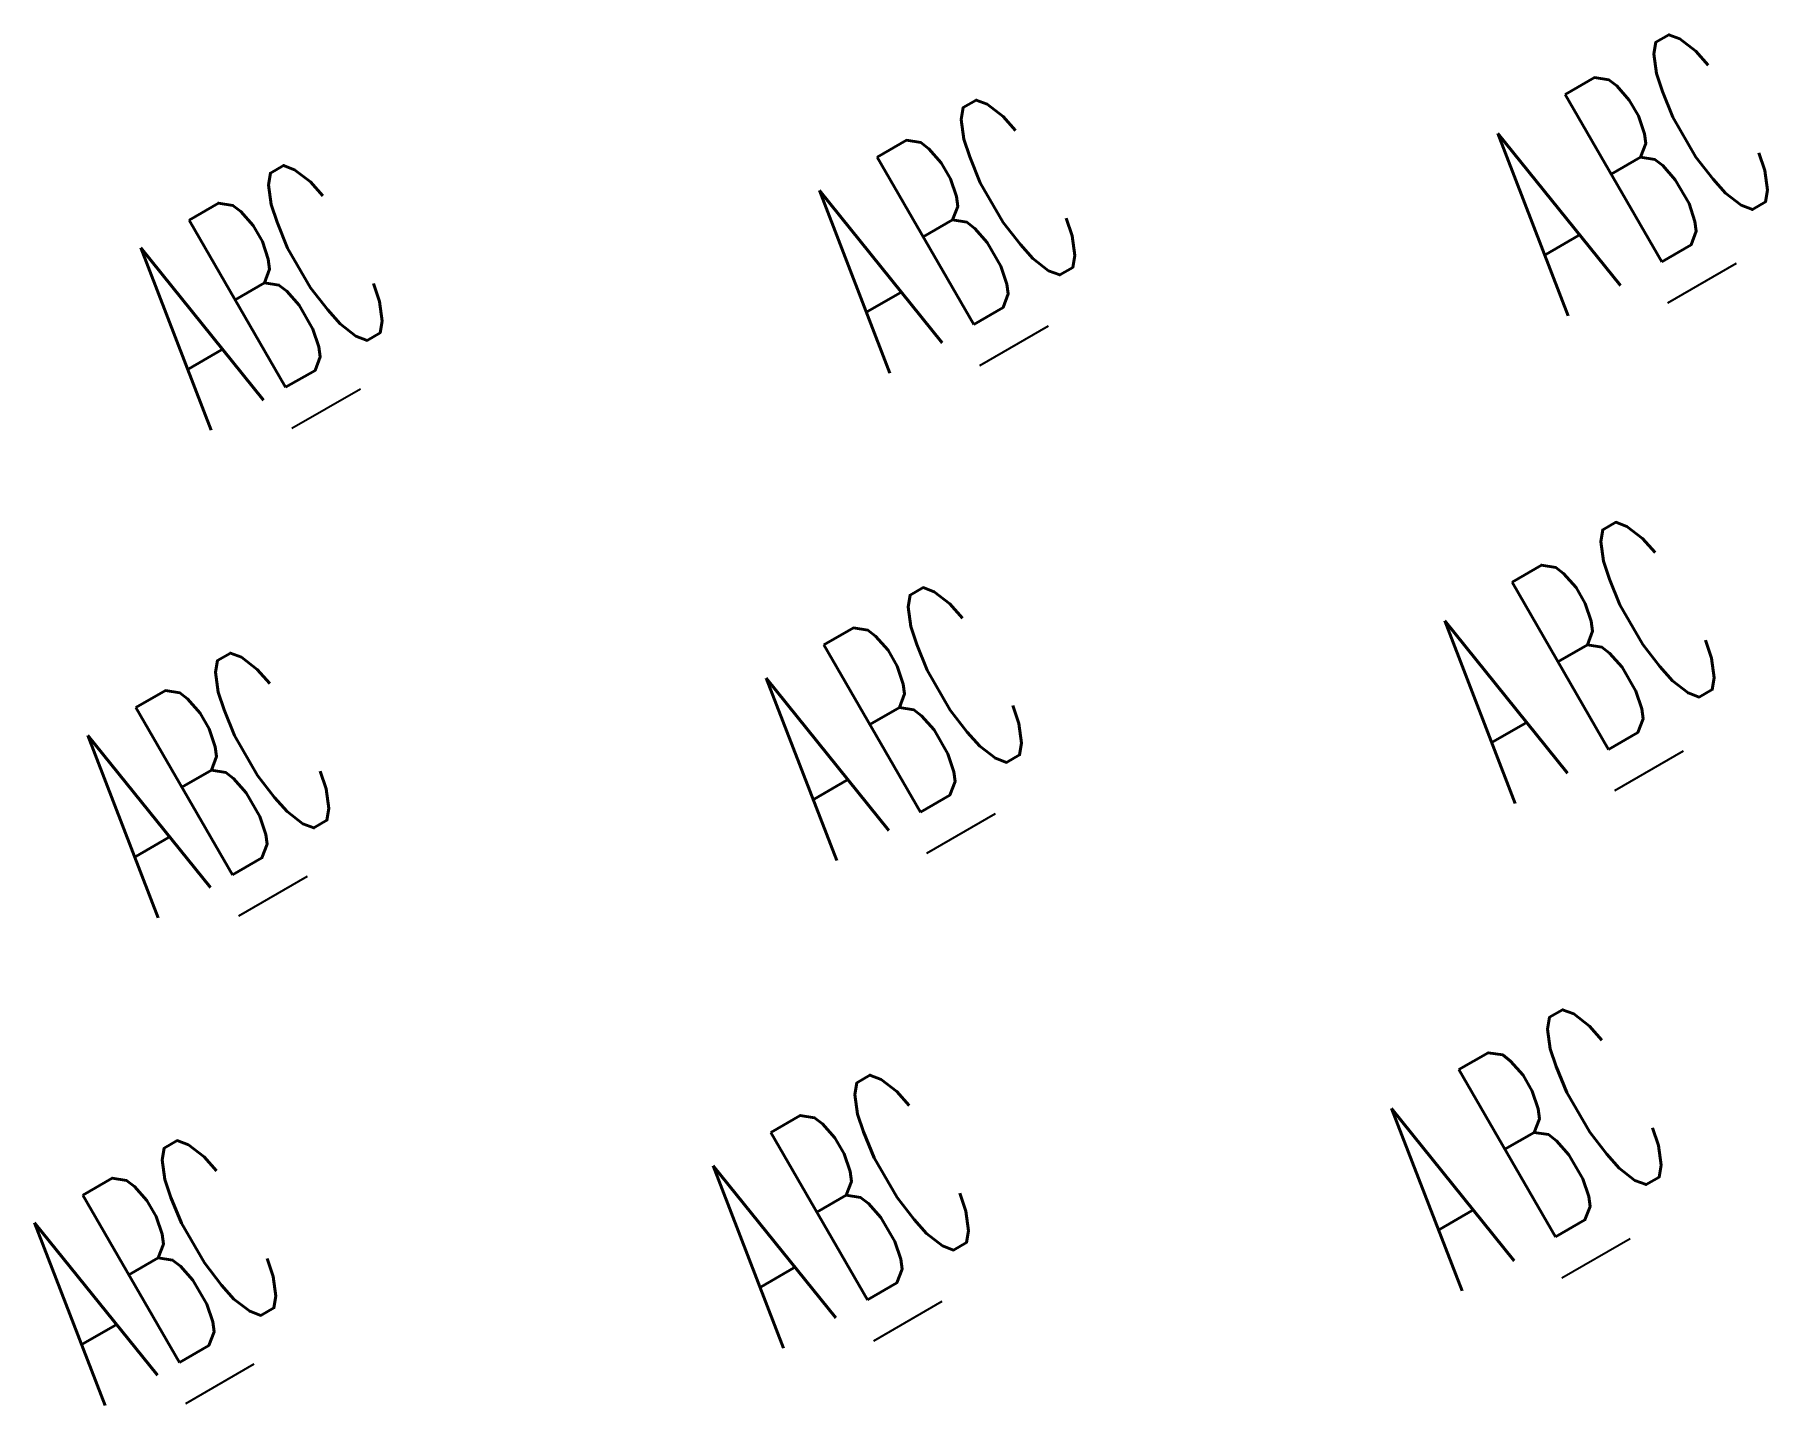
# Model space of a CAD drawing. Header units: millimetres. Extents: x -4.2 to 85.5, y -45 to 26.
import ezdxf
from ezdxf.enums import TextEntityAlignment as Align

# ---------------------------------------------------------------- set-up
doc = ezdxf.new("R2010")
doc.units = ezdxf.units.MM
doc.layers.get('0').update_dxf_attribs({"lineweight": 25, "true_color": 0xffffff})
doc.styles.add('textstyle11', font='Standard', dxfattribs={"width": 0.5})
doc.styles.add('textstyle12', font='Standard', dxfattribs={"width": 0.5})
doc.styles.add('textstyle13', font='Standard', dxfattribs={"width": 0.5})
doc.styles.add('textstyle14', font='Standard', dxfattribs={"width": 0.5})
doc.styles.add('textstyle15', font='Standard', dxfattribs={"width": 0.5})
doc.styles.add('textstyle16', font='Standard', dxfattribs={"width": 0.5})
doc.styles.add('textstyle17', font='Standard', dxfattribs={"width": 0.5})
doc.styles.add('textstyle18', font='Standard', dxfattribs={"width": 0.5})
doc.styles.add('textstyle19', font='Standard', dxfattribs={"width": 0.5})
doc.styles.add('textstyle20', font='Standard', dxfattribs={"width": 0.5})
doc.styles.add('textstyle21', font='Standard', dxfattribs={"width": 0.5})
doc.styles.add('textstyle22', font='Standard', dxfattribs={"width": 0.5})
doc.styles.add('textstyle23', font='Standard', dxfattribs={"width": 0.5})
doc.styles.add('textstyle24', font='Standard', dxfattribs={"width": 0.5})
doc.styles.add('textstyle25', font='Standard', dxfattribs={"width": 0.5})
doc.styles.add('textstyle26', font='Standard', dxfattribs={"width": 0.5})
doc.styles.add('textstyle27', font='Standard', dxfattribs={"width": 0.5})
doc.styles.add('textstyle28', font='Standard', dxfattribs={"width": 0.5})
doc.styles.add('textstyle29', font='Standard', dxfattribs={"width": 0.5})
doc.styles.add('textstyle30', font='Standard', dxfattribs={"width": 0.5})
doc.styles.add('textstyle31', font='Standard', dxfattribs={"width": 0.5})
doc.styles.add('textstyle32', font='Standard', dxfattribs={"width": 0.5})
doc.styles.add('textstyle33', font='Standard', dxfattribs={"width": 0.5})
doc.styles.add('textstyle34', font='Standard', dxfattribs={"width": 0.5})
doc.styles.add('textstyle35', font='Standard', dxfattribs={"width": 0.5})
doc.styles.add('textstyle36', font='Standard', dxfattribs={"width": 0.5})
doc.styles.add('textstyle37', font='Standard', dxfattribs={"width": 0.5})

msp = doc.modelspace()

# ---------------------------------------------------------------- texts
at = {"width": 0.5}
for s, style, p in [('C', 'textstyle31', (78.179, 24.722)), ('%%uB', 'textstyle30', (74.33, 22.5)), ('A', 'textstyle29', (70, 20))]:
    msp.add_text(s, height=10, rotation=30, dxfattribs=dict(at, style=style)).set_placement(p, align=Align.TOP_LEFT)
for s, style, p in [('C', 'textstyle19', (44.09, 22.361)), ('%%uB', 'textstyle18', (40.481, 20.278)), ('A', 'textstyle17', (36.392, 17.917))]:
    msp.add_text(s, height=10, rotation=30, dxfattribs=dict(at, style=style)).set_placement(p, align=Align.TOP_CENTER)
for s, style, p in [('C', 'textstyle13', (10, 20)), ('%%uB', 'textstyle12', (6.632, 18.056)), ('A', 'textstyle11', (2.783, 15.833))]:
    msp.add_text(s, height=10, rotation=30, dxfattribs=dict(at, style=style)).set_placement(p, align=Align.TOP_RIGHT)
for s, style, p in [('C', 'textstyle25', (77.929, -4.845)), ('%%uB', 'textstyle24', (74.08, -7.067)), ('A', 'textstyle23', (69.75, -9.567))]:
    msp.add_text(s, height=10, rotation=30, dxfattribs=dict(at, style=style)).set_placement(p, align=Align.MIDDLE_LEFT)
for s, style, p in [('C', 'textstyle22', (43.84, -7.206)), ('%%uB', 'textstyle21', (40.231, -9.289)), ('A', 'textstyle20', (36.142, -11.65))]:
    msp.add_text(s, height=10, rotation=30, dxfattribs=dict(at, style=style)).set_placement(p, align=Align.MIDDLE_CENTER)
for s, style, p in [('C', 'textstyle34', (9.75, -9.567)), ('%%uB', 'textstyle33', (6.382, -11.511)), ('A', 'textstyle32', (2.533, -13.734))]:
    msp.add_text(s, height=10, rotation=30, dxfattribs=dict(at, style=style)).set_placement(p, align=Align.MIDDLE_RIGHT)
for s, style, p in [('C', 'textstyle28', (77.679, -34.412)), ('%%uB', 'textstyle27', (73.83, -36.634)), ('A', 'textstyle26', (69.5, -39.134))]:
    msp.add_text(s, height=10, rotation=30, dxfattribs=dict(at, style=style)).set_placement(p)
for s, style, p in [('C', 'textstyle16', (43.59, -36.773)), ('%%uB', 'textstyle15', (39.981, -38.856)), ('A', 'textstyle14', (35.892, -41.217))]:
    msp.add_text(s, height=10, rotation=30, dxfattribs=dict(at, style=style)).set_placement(p, align=Align.CENTER)
for s, style, p in [('C', 'textstyle37', (9.5, -39.134)), ('%%uB', 'textstyle36', (6.132, -41.078)), ('A', 'textstyle35', (2.283, -43.301))]:
    msp.add_text(s, height=10, rotation=30, dxfattribs=dict(at, style=style)).set_placement(p, align=Align.RIGHT)

doc.saveas('drawing.dxf')
